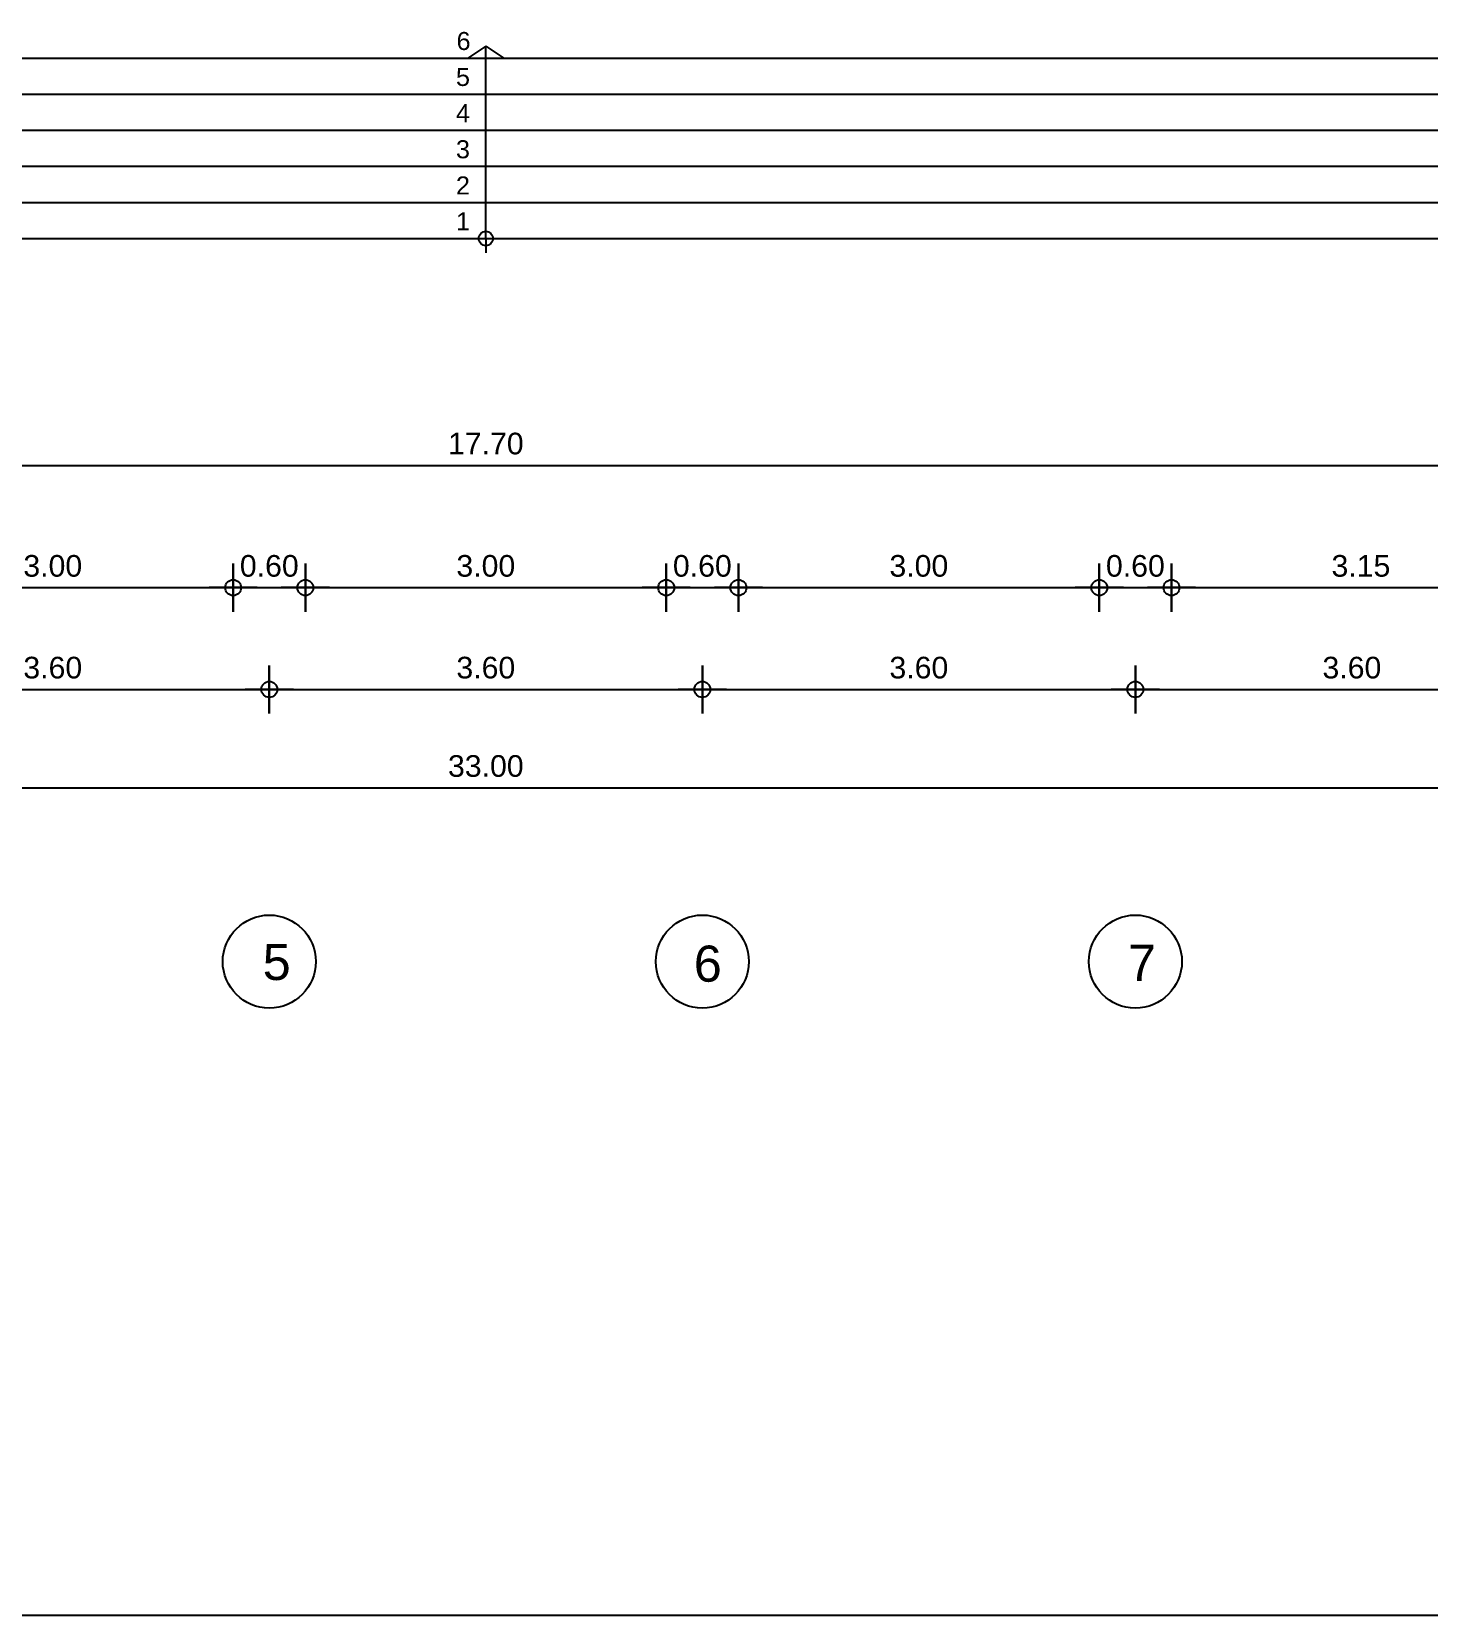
# Model space of a CAD drawing. Header units: metres. Extents: x -11 to 85, y -301 to 135.
# Drawn here: x 27.5 to 39.11, y 1 to 14.17 of the extents above; entities that cross this region are included whole.
import ezdxf
from ezdxf.enums import TextEntityAlignment as Align

# ---------------------------------------------------------------- set-up
doc = ezdxf.new("R2010")
doc.units = ezdxf.units.M
doc.header["$LTSCALE"] = 0.036
doc.header["$PDMODE"] = 2
for name, color, linetype in [('arxitek corofos', 252, 'Continuous'), ('BORDER', 5, 'Continuous'), ('DIMBLK', 252, 'Continuous'), ('LAYER-ON', 4, 'Continuous')]:
    doc.layers.add(name, color=color, linetype=linetype)
doc.styles.add('COMU-N', font='arial.ttf')
doc.styles.get("Standard").update_dxf_attribs({"font": 'arial.ttf'})
doc.dimstyles.new('CADWDOT', dxfattribs={"dimscale": 0.1, "dimtxt": 1.8, "dimasz": 0.08, "dimexe": 2, "dimexo": 0, "dimgap": 0.09, "dimtad": 0, "dimrnd": 0.001, "dimzin": 0, "dimdsep": 46, "dimtxsty": 'Standard', "dimblk1": 'ARTDIM', "dimblk2": 'ARTDIM', "dimsah": 1, "dimcen": 0.09, "dimdle": 0.05, "dimse1": 1, "dimse2": 1, "dimadec": 0, "dimazin": 0, "dimtfac": 1, "dimtmove": 0, "dimatfit": 3, "dimldrblk": 'ARTDIM', "dimfxl": 2, "dimtvp": 0.9999, "dimtolj": 1, "dimtzin": 0, "dimarcsym": 0})

# ---------------------------------------------------------------- blocks, each defined once
blk = doc.blocks.new('art103')
at = {"layer": 'BORDER'}
blk.add_line((0.25, 0.25), (20.75, 0.25), dxfattribs=at)
blk = doc.blocks.new('ARTDIM')
at = {"layer": 'DIMBLK'}
for p, q in [((0, -24.9975), (0, 24.9975)), ((-24.9975, 0), (24.9975, 0))]:
    blk.add_line(p, q, dxfattribs=at)
blk.add_circle((0, 0), 8.25, dxfattribs=at)
blk = doc.blocks.new('*D360')
at = {"layer": 'arxitek corofos', "color": 0, "lineweight": -2}
blk.add_line((14.782, 7.88), (47.766, 7.88), dxfattribs=at)
at = {"layer": 'Defpoints', "color": 0, "transparency": 16777216}
for p in [(14.774, 13.361), (47.774, 13.361), (47.774, 7.88)]:
    blk.add_point(p, dxfattribs=at)
at = {"layer": 'arxitek corofos', "color": 0, "lineweight": -2, "xscale": 0.008, "yscale": 0.008, "zscale": 0.008, "rotation": 180}
blk.add_blockref('ARTDIM', (14.774, 7.88), dxfattribs=at)
at = {"layer": 'arxitek corofos', "color": 0, "lineweight": -2, "xscale": 0.008, "yscale": 0.008, "zscale": 0.008}
blk.add_blockref('ARTDIM', (47.774, 7.88), dxfattribs=at)
at = {"layer": 'arxitek corofos', "color": 0, "insert": (31.274, 8.06), "char_height": 0.18, "attachment_point": 5}
blk.add_mtext('\\A1;33.00', dxfattribs=at)
blk = doc.blocks.new('*D365')
at = {"layer": 'arxitek corofos', "color": 0, "lineweight": -2}
blk.add_line((25.882, 8.698), (29.466, 8.698), dxfattribs=at)
at = {"layer": 'Defpoints', "color": 0, "transparency": 16777216}
for p in [(29.474, 8.698), (25.874, 6.422), (29.474, 6.422)]:
    blk.add_point(p, dxfattribs=at)
at = {"layer": 'arxitek corofos', "color": 0, "lineweight": -2, "xscale": 0.008, "yscale": 0.008, "zscale": 0.008, "rotation": 180}
blk.add_blockref('ARTDIM', (25.874, 8.698), dxfattribs=at)
at = {"layer": 'arxitek corofos', "color": 0, "lineweight": -2, "xscale": 0.008, "yscale": 0.008, "zscale": 0.008}
blk.add_blockref('ARTDIM', (29.474, 8.698), dxfattribs=at)
at = {"layer": 'arxitek corofos', "color": 0, "insert": (27.674, 8.878), "char_height": 0.18, "attachment_point": 5}
blk.add_mtext('\\A1;3.60', dxfattribs=at)
blk = doc.blocks.new('*D366')
at = {"layer": 'arxitek corofos', "color": 0, "lineweight": -2}
blk.add_line((29.482, 8.698), (33.066, 8.698), dxfattribs=at)
at = {"layer": 'Defpoints', "color": 0, "transparency": 16777216}
for p in [(33.074, 8.698), (29.474, 6.422), (33.074, 6.422)]:
    blk.add_point(p, dxfattribs=at)
at = {"layer": 'arxitek corofos', "color": 0, "lineweight": -2, "xscale": 0.008, "yscale": 0.008, "zscale": 0.008, "rotation": 180}
blk.add_blockref('ARTDIM', (29.474, 8.698), dxfattribs=at)
at = {"layer": 'arxitek corofos', "color": 0, "lineweight": -2, "xscale": 0.008, "yscale": 0.008, "zscale": 0.008}
blk.add_blockref('ARTDIM', (33.074, 8.698), dxfattribs=at)
at = {"layer": 'arxitek corofos', "color": 0, "insert": (31.274, 8.878), "char_height": 0.18, "attachment_point": 5}
blk.add_mtext('\\A1;3.60', dxfattribs=at)
blk = doc.blocks.new('*D367')
at = {"layer": 'arxitek corofos', "color": 0, "lineweight": -2}
blk.add_line((33.082, 8.698), (36.666, 8.698), dxfattribs=at)
at = {"layer": 'Defpoints', "color": 0, "transparency": 16777216}
for p in [(36.674, 8.698), (33.074, 6.422), (36.674, 6.422)]:
    blk.add_point(p, dxfattribs=at)
at = {"layer": 'arxitek corofos', "color": 0, "lineweight": -2, "xscale": 0.008, "yscale": 0.008, "zscale": 0.008, "rotation": 180}
blk.add_blockref('ARTDIM', (33.074, 8.698), dxfattribs=at)
at = {"layer": 'arxitek corofos', "color": 0, "lineweight": -2, "xscale": 0.008, "yscale": 0.008, "zscale": 0.008}
blk.add_blockref('ARTDIM', (36.674, 8.698), dxfattribs=at)
at = {"layer": 'arxitek corofos', "color": 0, "insert": (34.874, 8.878), "char_height": 0.18, "attachment_point": 5}
blk.add_mtext('\\A1;3.60', dxfattribs=at)
blk = doc.blocks.new('*D368')
at = {"layer": 'arxitek corofos', "color": 0, "lineweight": -2}
blk.add_line((36.682, 8.698), (40.266, 8.698), dxfattribs=at)
at = {"layer": 'Defpoints', "color": 0, "transparency": 16777216}
for p in [(40.274, 8.698), (36.674, 6.422), (40.274, 6.422)]:
    blk.add_point(p, dxfattribs=at)
at = {"layer": 'arxitek corofos', "color": 0, "lineweight": -2, "xscale": 0.008, "yscale": 0.008, "zscale": 0.008, "rotation": 180}
blk.add_blockref('ARTDIM', (36.674, 8.698), dxfattribs=at)
at = {"layer": 'arxitek corofos', "color": 0, "lineweight": -2, "xscale": 0.008, "yscale": 0.008, "zscale": 0.008}
blk.add_blockref('ARTDIM', (40.274, 8.698), dxfattribs=at)
at = {"layer": 'arxitek corofos', "color": 0, "insert": (38.474, 8.878), "char_height": 0.18, "attachment_point": 5}
blk.add_mtext('\\A1;3.60', dxfattribs=at)
blk = doc.blocks.new('*D377')
at = {"layer": 'arxitek corofos', "color": 0, "lineweight": -2}
blk.add_line((26.182, 9.544), (29.166, 9.544), dxfattribs=at)
at = {"layer": 'Defpoints', "color": 0, "transparency": 16777216}
for p in [(26.174, 13.534), (29.174, 13.534), (29.174, 9.544)]:
    blk.add_point(p, dxfattribs=at)
at = {"layer": 'arxitek corofos', "color": 0, "lineweight": -2, "xscale": 0.008, "yscale": 0.008, "zscale": 0.008, "rotation": 180}
blk.add_blockref('ARTDIM', (26.174, 9.544), dxfattribs=at)
at = {"layer": 'arxitek corofos', "color": 0, "lineweight": -2, "xscale": 0.008, "yscale": 0.008, "zscale": 0.008}
blk.add_blockref('ARTDIM', (29.174, 9.544), dxfattribs=at)
at = {"layer": 'arxitek corofos', "color": 0, "insert": (27.674, 9.724), "char_height": 0.18, "attachment_point": 5}
blk.add_mtext('\\A1;3.00', dxfattribs=at)
blk = doc.blocks.new('*D378')
at = {"layer": 'arxitek corofos', "color": 0, "lineweight": -2}
blk.add_line((29.182, 9.544), (29.766, 9.544), dxfattribs=at)
at = {"layer": 'Defpoints', "color": 0, "transparency": 16777216}
for p in [(29.174, 13.534), (29.774, 13.534), (29.774, 9.544)]:
    blk.add_point(p, dxfattribs=at)
at = {"layer": 'arxitek corofos', "color": 0, "lineweight": -2, "xscale": 0.008, "yscale": 0.008, "zscale": 0.008, "rotation": 180}
blk.add_blockref('ARTDIM', (29.174, 9.544), dxfattribs=at)
at = {"layer": 'arxitek corofos', "color": 0, "lineweight": -2, "xscale": 0.008, "yscale": 0.008, "zscale": 0.008}
blk.add_blockref('ARTDIM', (29.774, 9.544), dxfattribs=at)
at = {"layer": 'arxitek corofos', "color": 0, "insert": (29.474, 9.724), "char_height": 0.18, "attachment_point": 5}
blk.add_mtext('\\A1;0.60', dxfattribs=at)
blk = doc.blocks.new('*D379')
at = {"layer": 'arxitek corofos', "color": 0, "lineweight": -2}
blk.add_line((29.782, 9.544), (32.766, 9.544), dxfattribs=at)
at = {"layer": 'Defpoints', "color": 0, "transparency": 16777216}
for p in [(29.774, 13.534), (32.774, 13.534), (32.774, 9.544)]:
    blk.add_point(p, dxfattribs=at)
at = {"layer": 'arxitek corofos', "color": 0, "lineweight": -2, "xscale": 0.008, "yscale": 0.008, "zscale": 0.008, "rotation": 180}
blk.add_blockref('ARTDIM', (29.774, 9.544), dxfattribs=at)
at = {"layer": 'arxitek corofos', "color": 0, "lineweight": -2, "xscale": 0.008, "yscale": 0.008, "zscale": 0.008}
blk.add_blockref('ARTDIM', (32.774, 9.544), dxfattribs=at)
at = {"layer": 'arxitek corofos', "color": 0, "insert": (31.274, 9.724), "char_height": 0.18, "attachment_point": 5}
blk.add_mtext('\\A1;3.00', dxfattribs=at)
blk = doc.blocks.new('*D380')
at = {"layer": 'arxitek corofos', "color": 0, "lineweight": -2}
blk.add_line((32.782, 9.544), (33.366, 9.544), dxfattribs=at)
at = {"layer": 'Defpoints', "color": 0, "transparency": 16777216}
for p in [(32.774, 13.534), (33.374, 13.534), (33.374, 9.544)]:
    blk.add_point(p, dxfattribs=at)
at = {"layer": 'arxitek corofos', "color": 0, "lineweight": -2, "xscale": 0.008, "yscale": 0.008, "zscale": 0.008, "rotation": 180}
blk.add_blockref('ARTDIM', (32.774, 9.544), dxfattribs=at)
at = {"layer": 'arxitek corofos', "color": 0, "lineweight": -2, "xscale": 0.008, "yscale": 0.008, "zscale": 0.008}
blk.add_blockref('ARTDIM', (33.374, 9.544), dxfattribs=at)
at = {"layer": 'arxitek corofos', "color": 0, "insert": (33.074, 9.724), "char_height": 0.18, "attachment_point": 5}
blk.add_mtext('\\A1;0.60', dxfattribs=at)
blk = doc.blocks.new('*D381')
at = {"layer": 'arxitek corofos', "color": 0, "lineweight": -2}
blk.add_line((33.382, 9.544), (36.366, 9.544), dxfattribs=at)
at = {"layer": 'Defpoints', "color": 0, "transparency": 16777216}
for p in [(33.374, 13.534), (36.374, 13.534), (36.374, 9.544)]:
    blk.add_point(p, dxfattribs=at)
at = {"layer": 'arxitek corofos', "color": 0, "lineweight": -2, "xscale": 0.008, "yscale": 0.008, "zscale": 0.008, "rotation": 180}
blk.add_blockref('ARTDIM', (33.374, 9.544), dxfattribs=at)
at = {"layer": 'arxitek corofos', "color": 0, "lineweight": -2, "xscale": 0.008, "yscale": 0.008, "zscale": 0.008}
blk.add_blockref('ARTDIM', (36.374, 9.544), dxfattribs=at)
at = {"layer": 'arxitek corofos', "color": 0, "insert": (34.874, 9.724), "char_height": 0.18, "attachment_point": 5}
blk.add_mtext('\\A1;3.00', dxfattribs=at)
blk = doc.blocks.new('*D382')
at = {"layer": 'arxitek corofos', "color": 0, "lineweight": -2}
blk.add_line((36.382, 9.544), (36.966, 9.544), dxfattribs=at)
at = {"layer": 'Defpoints', "color": 0, "transparency": 16777216}
for p in [(36.374, 13.534), (36.974, 13.534), (36.974, 9.544)]:
    blk.add_point(p, dxfattribs=at)
at = {"layer": 'arxitek corofos', "color": 0, "lineweight": -2, "xscale": 0.008, "yscale": 0.008, "zscale": 0.008, "rotation": 180}
blk.add_blockref('ARTDIM', (36.374, 9.544), dxfattribs=at)
at = {"layer": 'arxitek corofos', "color": 0, "lineweight": -2, "xscale": 0.008, "yscale": 0.008, "zscale": 0.008}
blk.add_blockref('ARTDIM', (36.974, 9.544), dxfattribs=at)
at = {"layer": 'arxitek corofos', "color": 0, "insert": (36.674, 9.724), "char_height": 0.18, "attachment_point": 5}
blk.add_mtext('\\A1;0.60', dxfattribs=at)
blk = doc.blocks.new('*D383')
at = {"layer": 'arxitek corofos', "color": 0, "lineweight": -2}
blk.add_line((36.982, 9.544), (40.116, 9.544), dxfattribs=at)
at = {"layer": 'Defpoints', "color": 0, "transparency": 16777216}
for p in [(36.974, 13.534), (40.124, 13.534), (40.124, 9.544)]:
    blk.add_point(p, dxfattribs=at)
at = {"layer": 'arxitek corofos', "color": 0, "lineweight": -2, "xscale": 0.008, "yscale": 0.008, "zscale": 0.008, "rotation": 180}
blk.add_blockref('ARTDIM', (36.974, 9.544), dxfattribs=at)
at = {"layer": 'arxitek corofos', "color": 0, "lineweight": -2, "xscale": 0.008, "yscale": 0.008, "zscale": 0.008}
blk.add_blockref('ARTDIM', (40.124, 9.544), dxfattribs=at)
at = {"layer": 'arxitek corofos', "color": 0, "insert": (38.549, 9.724), "char_height": 0.18, "attachment_point": 5}
blk.add_mtext('\\A1;3.15', dxfattribs=at)
blk = doc.blocks.new('*D473')
at = {"layer": 'arxitek corofos', "color": 0, "lineweight": -2}
blk.add_line((22.432, 10.561), (40.116, 10.561), dxfattribs=at)
at = {"layer": 'Defpoints', "color": 0, "transparency": 16777216}
for p in [(22.424, 13.047), (40.124, 13.047), (40.124, 10.561)]:
    blk.add_point(p, dxfattribs=at)
at = {"layer": 'arxitek corofos', "color": 0, "lineweight": -2, "xscale": 0.008, "yscale": 0.008, "zscale": 0.008, "rotation": 180}
blk.add_blockref('ARTDIM', (22.424, 10.561), dxfattribs=at)
at = {"layer": 'arxitek corofos', "color": 0, "lineweight": -2, "xscale": 0.008, "yscale": 0.008, "zscale": 0.008}
blk.add_blockref('ARTDIM', (40.124, 10.561), dxfattribs=at)
at = {"layer": 'arxitek corofos', "color": 0, "insert": (31.274, 10.741), "char_height": 0.18, "attachment_point": 5}
blk.add_mtext('\\A1;17.70', dxfattribs=at)

msp = doc.modelspace()

# ---------------------------------------------------------------- linework, layer by layer
at = {"layer": 'arxitek corofos'}
for p, q in [((31.274, 14.047), (31.124, 13.947)), ((31.274, 14.047), (31.424, 13.947)), ((31.274, 12.447), (31.274, 14.047)), ((22.424, 13.947), (40.124, 13.947)), ((22.424, 13.647), (40.124, 13.647)), ((22.424, 13.347), (40.124, 13.347)), ((22.424, 13.047), (40.124, 13.047)), ((22.424, 12.747), (40.124, 12.747)), ((22.424, 12.447), (40.124, 12.447)), ((31.274, 12.447), (31.274, 12.327))]:
    msp.add_line(p, q, dxfattribs=at)
for centre, radius in [((31.274, 12.447), 0.06), ((29.474, 6.435), 0.387), ((33.074, 6.435), 0.387), ((36.674, 6.435), 0.387)]:
    msp.add_circle(centre, radius, dxfattribs=at)

# ---------------------------------------------------------------- block references
at = {"layer": 'LAYER-ON', "xscale": 4, "yscale": 4, "zscale": 4}
msp.add_blockref('art103', (0, 0), dxfattribs=at)

# ---------------------------------------------------------------- texts
at = {"layer": 'arxitek corofos', "style": 'COMU-N'}
for s, p in [('6', (31.089, 14.089, 0.51)), ('5', (31.084, 13.789, 0.51)), ('4', (31.084, 13.489, 0.51)), ('3', (31.084, 13.189, 0.51)), ('2', (31.084, 12.889, 0.51)), ('1', (31.084, 12.589, 0.51))]:
    msp.add_text(s, height=0.15, dxfattribs=at).set_placement(p, align=Align.MIDDLE)
for s, p in [('5', (29.419, 6.282)), ('6', (33.003, 6.268)), ('7', (36.612, 6.275))]:
    msp.add_text(s, height=0.3, dxfattribs=at).set_placement(p)

# ---------------------------------------------------------------- dimensions: what is measured, and where the dimension line sits
at = {"layer": 'arxitek corofos'}
for base, p1, p2, picture, middle in [((29.174, 9.544), (26.174, 13.534), (29.174, 13.534), '*D377', (27.674, 9.724)), ((32.774, 9.544), (29.774, 13.534), (32.774, 13.534), '*D379', (31.274, 9.724)), ((36.374, 9.544), (33.374, 13.534), (36.374, 13.534), '*D381', (34.874, 9.724)), ((40.124, 9.544), (36.974, 13.534), (40.124, 13.534), '*D383', (38.549, 9.724)), ((47.774, 7.88), (14.774, 13.361), (47.774, 13.361), '*D360', (31.274, 8.06)), ((29.474, 8.698), (25.874, 6.422), (29.474, 6.422), '*D365', (27.674, 8.878)), ((33.074, 8.698), (29.474, 6.422), (33.074, 6.422), '*D366', (31.274, 8.878)), ((36.674, 8.698), (33.074, 6.422), (36.674, 6.422), '*D367', (34.874, 8.878)), ((40.274, 8.698), (36.674, 6.422), (40.274, 6.422), '*D368', (38.474, 8.878))]:
    dim = msp.add_linear_dim(base=base, p1=p1, p2=p2, dimstyle='CADWDOT', dxfattribs=at)
    dim.commit()
    dim.dimension.update_dxf_attribs({"geometry": picture, "text_midpoint": middle})
for base, p1, p2, picture, middle in [((29.774, 9.544), (29.174, 13.534), (29.774, 13.534), '*D378', (29.474, 9.544)), ((33.374, 9.544), (32.774, 13.534), (33.374, 13.534), '*D380', (33.074, 9.544)), ((36.974, 9.544), (36.374, 13.534), (36.974, 13.534), '*D382', (36.674, 9.544))]:
    dim = msp.add_linear_dim(base=base, p1=p1, p2=p2, dimstyle='CADWDOT', dxfattribs=at)
    dim.commit()
    dim.dimension.update_dxf_attribs({"geometry": picture, "text_midpoint": middle, "dimtype": 160})
dim = msp.add_aligned_dim(p1=(22.424, 13.047), p2=(40.124, 13.047), distance=-2.486, dimstyle='CADWDOT', dxfattribs=at)
dim.commit()
dim.dimension.update_dxf_attribs({"geometry": '*D473', "text_midpoint": (31.274, 10.741)})

doc.saveas('drawing.dxf')
